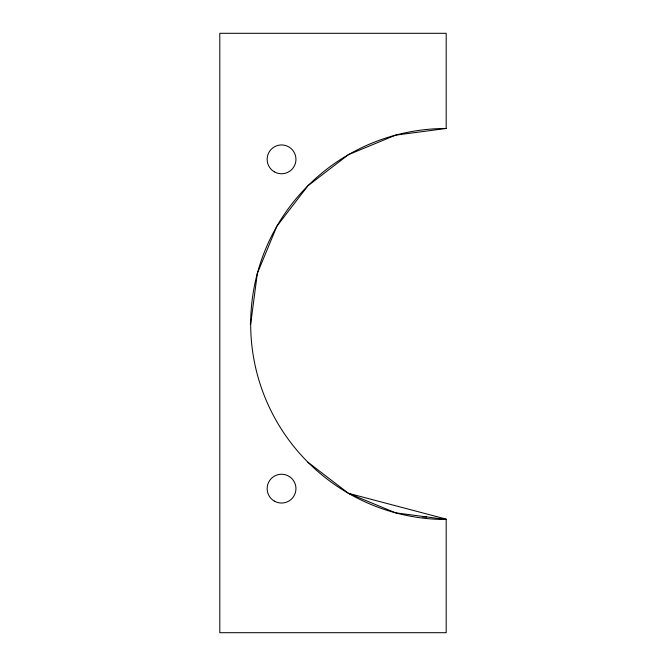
<?xml version="1.0" encoding="UTF-8"?>
<svg xmlns="http://www.w3.org/2000/svg" width="666" height="666" viewBox="0 0 666 666"><rect width="100%" height="100%" fill="white"/><g stroke="black" fill="none" stroke-linecap="round" stroke-linejoin="round"><path stroke-width="1" d="M443.073 128.48L446.195 128.48L446.195 33.3L219.805 33.3L219.805 632.7L446.195 632.7L446.195 519.105L348.435 493.315L307.942 462.246M250.15 323.992L250.682 323.992A195.513 195.513 0 0 0 446.195 519.505L442.932 519.347M422.535 516.933L426.648 516.933M443.165 519.297L446.195 519.297M444.963 519.347L395.587 512.845L348.435 493.315M257.342 273.393L250.682 323.992A195.513 195.513 0 0 1 446.195 128.48L395.587 135.148L348.435 154.679L307.942 185.747L276.873 226.24L257.342 273.393M274.35 171.828A14.402 14.402 0 0 0 295.954 159.357A14.402 14.402 0 0 0 274.35 146.878A14.402 14.402 0 0 0 274.35 171.828M274.35 501.115A14.402 14.402 0 0 0 295.954 488.636A14.402 14.402 0 0 0 274.35 476.165A14.402 14.402 0 0 0 274.35 501.115"/></g></svg>
